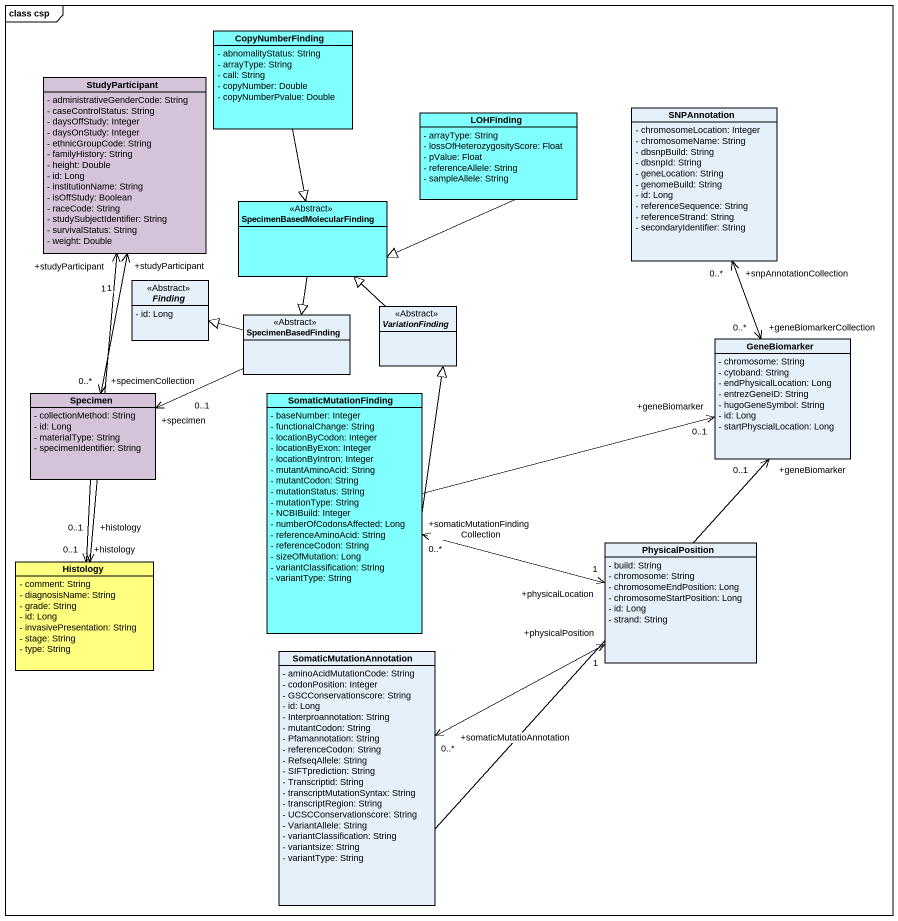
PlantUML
@startuml
mainframe class csp
hide circle
hide empty members
skinparam classAttributeIconSize 0
class CopyNumberFinding #80FFFF {
  - abnomalityStatus: String
  - arrayType: String
  - call: String
  - copyNumber: Double
  - copyNumberPvalue: Double
}
class StudyParticipant #D4C3D9 {
  - administrativeGenderCode: String
  - caseControlStatus: String
  - daysOffStudy: Integer
  - daysOnStudy: Integer
  - ethnicGroupCode: String
  - familyHistory: String
  - height: Double
  - id: Long
  - institutionName: String
  - isOffStudy: Boolean
  - raceCode: String
  - studySubjectIdentifier: String
  - survivalStatus: String
  - weight: Double
}
class LOHFinding #80FFFF {
  - arrayType: String
  - lossOfHeterozygosityScore: Float
  - pValue: Float
  - referenceAllele: String
  - sampleAllele: String
}
class SNPAnnotation {
  - chromosomeLocation: Integer
  - chromosomeName: String
  - dbsnpBuild: String
  - dbsnpId: String
  - geneLocation: String
  - genomeBuild: String
  - id: Long
  - referenceSequence: String
  - referenceStrand: String
  - secondaryIdentifier: String
}
class "SpecimenBasedMolecularFinding" as SpecimenBasedMolecularFindin <<Abstract>> #80FFFF
abstract class Finding <<Abstract>> {
  - id: Long
}
class SpecimenBasedFinding <<Abstract>>
abstract class VariationFinding <<Abstract>>
class GeneBiomarker {
  - chromosome: String
  - cytoband: String
  - endPhysicalLocation: Long
  - entrezGeneID: String
  - hugoGeneSymbol: String
  - id: Long
  - startPhyscialLocation: Long
}
class Specimen #D4C3D9 {
  - collectionMethod: String
  - id: Long
  - materialType: String
  - specimenIdentifier: String
}
class SomaticMutationFinding #80FFFF {
  - baseNumber: Integer
  - functionalChange: String
  - locationByCodon: Integer
  - locationByExon: Integer
  - locationByIntron: Integer
  - mutantAminoAcid: String
  - mutantCodon: String
  - mutationStatus: String
  - mutationType: String
  - NCBIBuild: Integer
  - numberOfCodonsAffected: Long
  - referenceAminoAcid: String
  - referenceCodon: String
  - sizeOfMutation: Long
  - variantClassification: String
  - variantType: String
}
class PhysicalPosition {
  - build: String
  - chromosome: String
  - chromosomeEndPosition: Long
  - chromosomeStartPosition: Long
  - id: Long
  - strand: String
}
class Histology #FFFF80 {
  - comment: String
  - diagnosisName: String
  - grade: String
  - id: Long
  - invasivePresentation: String
  - stage: String
  - type: String
}
class SomaticMutationAnnotation {
  - aminoAcidMutationCode: String
  - codonPosition: Integer
  - GSCConservationscore: String
  - id: Long
  - Interproannotation: String
  - mutantCodon: String
  - Pfamannotation: String
  - referenceCodon: String
  - RefseqAllele: String
  - SIFTprediction: String
  - Transcriptid: String
  - transcriptMutationSyntax: String
  - transcriptRegion: String
  - UCSCConservationscore: String
  - VariantAllele: String
  - variantClassification: String
  - variantsize: String
  - variantType: String
}
CopyNumberFinding --|> SpecimenBasedMolecularFindin
StudyParticipant "+studyParticipant\n1" <--> "+specimenCollection\n0..*" Specimen
StudyParticipant "+studyParticipant\n1" <--> "+histology\n0..1" Histology
LOHFinding -left-|> SpecimenBasedMolecularFindin
SNPAnnotation "+snpAnnotationCollection\n0..*" <--> "+geneBiomarkerCollection\n0..*" GeneBiomarker
SpecimenBasedMolecularFindin --|> SpecimenBasedFinding
SpecimenBasedFinding -left-|> Finding
SpecimenBasedFinding -left-> "+specimen\n0..1" Specimen
VariationFinding -up-|> SpecimenBasedMolecularFindin
Specimen --> "+histology\n0..1" Histology
SomaticMutationFinding -up-|> VariationFinding
SomaticMutationFinding -right-> "+geneBiomarker\n0..1" GeneBiomarker
SomaticMutationFinding "+somaticMutationFindingCollection\n0..*" <-right-> "+physicalLocation\n1" PhysicalPosition
SomaticMutationAnnotation -up-> "+geneBiomarker\n0..1" GeneBiomarker
SomaticMutationAnnotation "+somaticMutatioAnnotation\n0..*" <-right-> "+physicalPosition\n1" PhysicalPosition
@enduml
